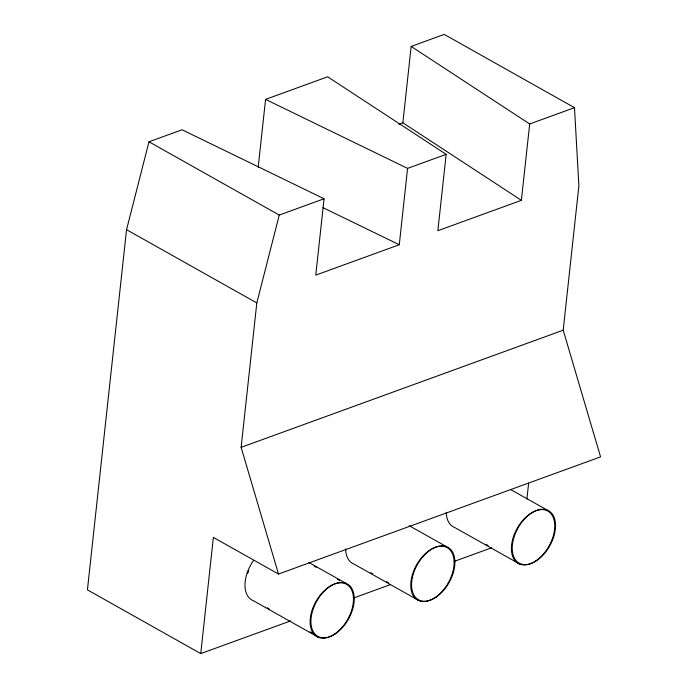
<?xml version="1.0" encoding="UTF-8"?>
<svg xmlns="http://www.w3.org/2000/svg" width="688" height="688" viewBox="0 0 688 688"><rect width="100%" height="100%" fill="white"/><g stroke="black" fill="none" stroke-linecap="round" stroke-linejoin="round"><path stroke-width="1.03" d="M521.384 200.32L402.858 122.782L411.157 46.431L529.674 123.969L521.384 200.32L437.86 230.704L446.159 154.353L407.571 168.388L399.281 244.739L315.758 275.123L324.057 198.763L182.053 129.765L148.986 141.797L126.549 229.672L87.428 589.857L200.75 653.6L290.611 620.911M200.75 653.6L213.375 537.414L278.502 574.041L600.572 456.884L563.197 330.188L578.883 185.777L574.48 107.672L444.224 34.4L411.157 46.431M258.198 167.253L265.568 99.39L327.634 76.807L446.159 154.353M278.502 574.041L241.127 447.346L256.813 302.935L279.251 215.069L324.057 198.763M526.879 499.135L528.616 483.139M398.834 124.244L402.858 122.782M529.674 123.969L574.48 107.672M241.127 447.346L563.197 330.188M354.217 597.777L390.56 584.551M454.166 561.417L491.524 547.829M265.568 99.39L407.571 168.388M322.964 207.656L399.281 244.739M148.986 141.797L279.251 215.069M126.549 229.672L256.813 302.935M510.823 489.632L547.115 510.04M486.218 544.492L488.076 545.532M519.844 564.143L454.716 527.507A30.066 18.215 -60.6 0 1 446.288 512.285M409.248 525.718L446.46 546.65M370.686 572.726L372.543 573.775M386.501 581.627L388.359 582.667M419.198 600.753L354.071 564.117A30.066 18.215 -60.6 0 1 345.643 548.895M308.602 562.337L345.815 583.269M314.313 566.284L316.179 567.333M337.576 579.373L339.442 580.414M267.245 607.771L269.103 608.82M310.047 631.842L311.905 632.891M318.553 637.363L253.425 600.736A30.066 18.215 -60.6 0 1 253.511 560.574M247.74 573.31A30.066 18.215 -60.6 0 1 248.721 570.593M535.849 560.866A30.066 18.215 -60.6 0 0 550.305 512.938A30.066 18.215 -60.6 0 0 513.085 537.904A30.066 18.215 -60.6 0 0 535.849 560.866M536.649 560.574A30.066 18.215 -60.6 0 0 551.097 512.646A30.066 18.215 -60.6 0 0 513.884 537.62A30.066 18.215 -60.6 0 0 536.649 560.574M335.348 633.803A30.066 18.215 -60.6 0 0 349.805 585.866A30.066 18.215 -60.6 0 0 312.593 610.841A30.066 18.215 -60.6 0 0 335.348 633.803M436.003 597.193A30.066 18.215 -60.6 0 0 450.451 549.256A30.066 18.215 -60.6 0 0 413.239 574.231A30.066 18.215 -60.6 0 0 436.003 597.193M334.557 634.095A30.066 18.215 -60.6 0 0 349.005 586.159A30.066 18.215 -60.6 0 0 311.793 611.133A30.066 18.215 -60.6 0 0 334.557 634.095M435.203 597.476A30.066 18.215 -60.6 0 0 449.66 549.549A30.066 18.215 -60.6 0 0 412.439 574.523A30.066 18.215 -60.6 0 0 435.203 597.476"/></g></svg>
